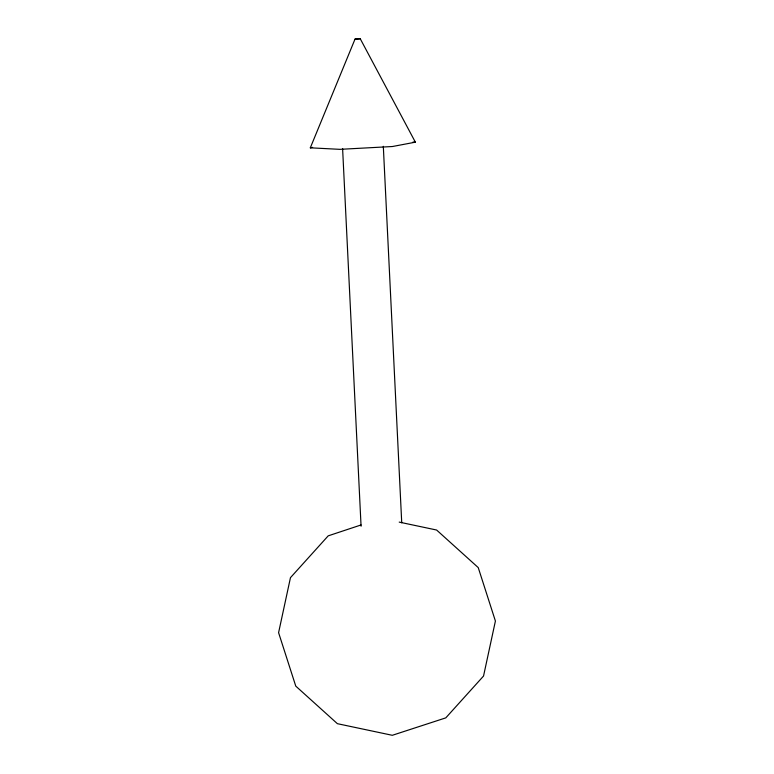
<?xml version="1.0" encoding="UTF-8"?>
<svg xmlns="http://www.w3.org/2000/svg" width="774" height="774" viewBox="0 0 774 774"><rect width="100%" height="100%" fill="white"/><g stroke="black" fill="none" stroke-linecap="round" stroke-linejoin="round"><path stroke-width="1.16" d="M310.316 147.815L355.043 39.058L360.258 38.777L415.367 142.174L392.437 146.518L339.912 149.343L310.316 147.815L312.609 147.379M361.032 524.966L328.205 535.85L290.463 577.665L278.592 632.677L295.765 686.112L337.387 723.68L392.302 735.3L445.795 717.866L483.537 676.041L495.408 621.038L478.235 567.594L436.613 530.026L399.22 522.111M360.258 38.777L355.043 39.058M412.997 142.048L415.367 142.174M383.314 146.315L401.735 522.827M342.601 148.502L361.071 526.223"/></g></svg>
